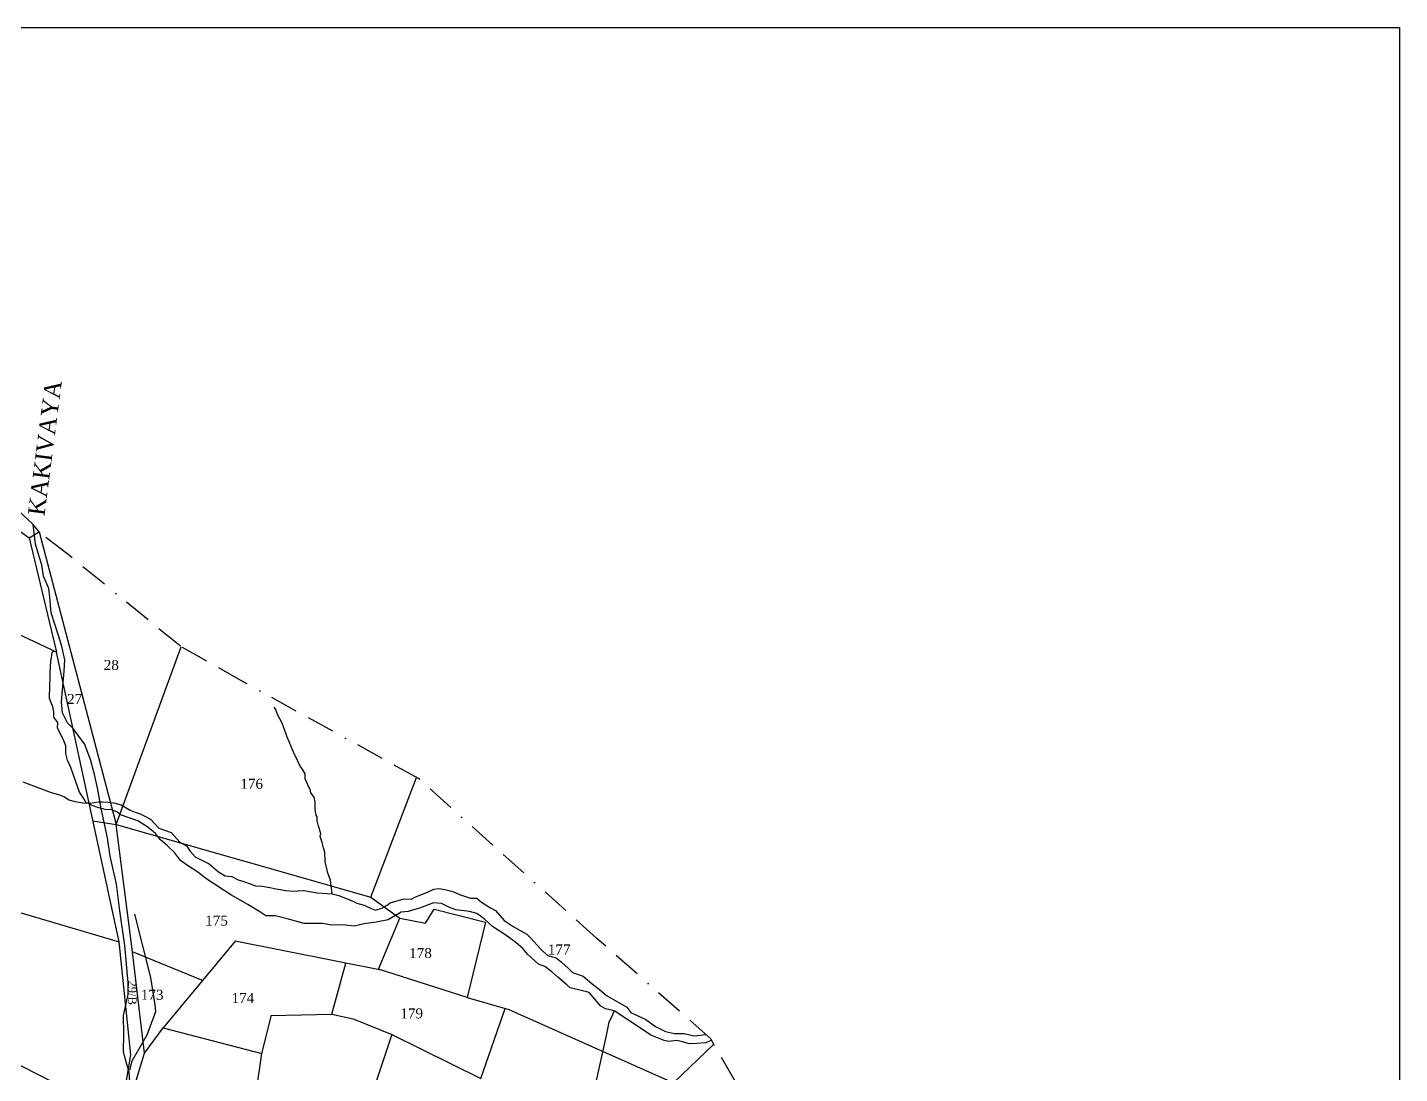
# Model space of a CAD drawing. Header units: inches. Extents: x 82 to 641, y 90 to 608.
# Drawn here: x 394.9 to 641.2, y 420.5 to 608.3 of the extents above; entities that cross this region are included whole.
import ezdxf

# ---------------------------------------------------------------- set-up
doc = ezdxf.new("R2010")
doc.units = ezdxf.units.IN
doc.header["$MEASUREMENT"] = 0
for name, pattern in [('ACAD_ISO02W100', [15, 12, -3]), ('ACAD_ISO07W100', [3, 0, -3]), ('BORDER', [1.75, 0.5, -0.25, 0.5, -0.25, 0, -0.25])]:
    doc.linetypes.add(name, pattern=pattern)
for name, color, linetype in [('CARTTRACK', 30, 'ACAD_ISO02W100'), ('NALA', 4, 'Continuous'), ('SURVEY_BND', 7, 'Continuous'), ('SURVEY_NO', 7, 'Continuous'), ('TEXT', 7, 'Continuous')]:
    doc.layers.add(name, color=color, linetype=linetype)
doc.layers.add('FOOTPATH', color=150, linetype='ACAD_ISO07W100', lineweight=30)
doc.layers.add('VILL_BOUNDARY', color=6, linetype='BORDER', lineweight=30)
doc.styles.get("Standard").update_dxf_attribs({"font": 'TIMES.TTF', "height": 0.12})

msp = doc.modelspace()

# ---------------------------------------------------------------- linework, layer by layer
at = {"linetype": 'ByBlock', "lineweight": 30}
msp.add_lwpolyline([(82.1, 608.35), (641.22, 608.35), (641.22, 89.65), (82.1, 89.65)], close=True, dxfattribs=at)
at = {"layer": 'CARTTRACK', "linetype": 'ByBlock'}
msp.add_lwpolyline([(413.26, 419.08), (413.18, 420.78), (412.72, 422.25), (412.12, 424.39), (412.18, 427.61), (412.14, 430.97), (412.99, 434.74), (412.99, 436.11), (413.01, 436.89), (412.37, 443.55), (411.47, 449.76), (410.87, 454.55), (409.75, 459.57), (409.3, 462.86), (408.17, 468.13), (407.52, 471.51), (406.96, 474.22), (406.21, 476.9), (405.13, 479.76), (403.07, 482.53), (402.08, 483.5), (401.22, 485.32), (401.04, 487.29), (401.52, 492.77), (401.59, 494.82), (401.11, 496.94), (400.78, 498.24), (399.84, 501.23), (399.17, 503.24), (398.91, 506.07), (398.73, 507.59), (397.76, 509.86), (397.5, 511.89), (397.01, 513.37), (396.38, 515.57), (395.96, 519.11)], dxfattribs=at)
at = {"layer": 'FOOTPATH', "linetype": 'ByBlock'}
msp.add_lwpolyline([(414.1, 449.16), (417.01, 437.81), (417.75, 432.86), (417.89, 431.63), (416.35, 427.45), (413.62, 422.77), (413.21, 421.14)], dxfattribs=at)
at = {"layer": 'NALA', "linetype": 'ByBlock'}
for points in [[(517.73, 426.51), (516.69, 426.08), (515.08, 425.92), (513.75, 425.86), (512.24, 426.27), (511.51, 426.46), (510, 426.27), (509.18, 426.49), (506.81, 427.44), (505.16, 428.55), (500.21, 431.78), (498.65, 432.15), (497.83, 432.62), (495.77, 435.06), (494.54, 435.38), (492.36, 435.95), (491.76, 436.48), (490.12, 437.87), (489.04, 438.82), (487.81, 439.74), (486.67, 440.18), (484.71, 441.93), (483.82, 442.97), (482.59, 444.08), (480.79, 445.4), (478.42, 446.92), (476.87, 448.34), (475.57, 449.3), (474.27, 449.64), (471.78, 449.93), (470.58, 450.43), (469.25, 451.06), (467.79, 451.16), (465.49, 450.31), (463.27, 449.61), (462.01, 449.52), (459.69, 448.16), (457.51, 447.72), (455.3, 447.4), (453.62, 447.02), (451.53, 447.21), (449.57, 447.18), (447.84, 447.46), (445.78, 447.5), (444.61, 447.46), (441.5, 448.32), (439.35, 448.88), (437.71, 448.88), (436.6, 449.58), (434.49, 450.87), (431.42, 452.64), (427.08, 455.41), (425.5, 456.7), (423.63, 457.9), (422.4, 458.81), (421.33, 460.2), (420.06, 461.44), (418.74, 462.57), (417.88, 463.66), (416.52, 464.8), (414.72, 465.93), (411.62, 466.96), (410.98, 467.53), (409.98, 467.89), (408.83, 467.95), (407.52, 468.31), (406.34, 468.73), (405.83, 469.08), (405.46, 469.09), (405.12, 469.73), (404.27, 471.04), (403.11, 474.27), (402.67, 475.49), (402.09, 476.82), (401.78, 478.02), (401.8, 479.4), (401.33, 480.55), (400.33, 482.56), (400.36, 483.56), (399.67, 484.49), (399.62, 485.45), (399.47, 486.4), (398.84, 487.88), (398.91, 490.18), (399, 491.45), (399, 492.56), (399.13, 494.59), (399.22, 495.19), (399.31, 495.66), (399.35, 496.05), (399.62, 496.48)], [(449.62, 452.83), (449.32, 455.28), (448.81, 456.52), (448.38, 458.61), (448.29, 460.29), (448.04, 461.04), (447.81, 462), (447.45, 463.11), (447.56, 463.62), (447.16, 464.94), (446.91, 465.88), (446.91, 466.65), (446.72, 466.9), (446.58, 467.95), (446.58, 468.47), (446.58, 469.33), (446.37, 470.17), (445.78, 470.93), (445.67, 471.59), (445.33, 472.06), (445.06, 472.8), (444.78, 473.47), (444.76, 474.32), (444.35, 475.08), (443.93, 475.64), (443.54, 476.35), (443.33, 476.94), (442.92, 477.72), (442.46, 478.66), (442.24, 479.25), (441.93, 479.95), (441.53, 480.94), (441.36, 481.47), (440.95, 482.59), (440.61, 483.44), (439.78, 484.98), (439.62, 485.51), (439.53, 485.8), (439.37, 486.1), (439.18, 486.31)], [(394.05, 472.92), (397.4, 471.68), (399.14, 470.99), (400.48, 470.64), (401.55, 470.24), (402.32, 469.66), (403.48, 469.35), (404.83, 469.11), (406.09, 469.07), (407.69, 469.29), (408.37, 469.29), (409.47, 469.28), (410.43, 469.16), (411.73, 468.8), (413.34, 467.81), (414.25, 467.47), (415.13, 467.16), (415.96, 466.77), (416.99, 466.22), (418.5, 464.61), (420.68, 463.84), (422.24, 462.06), (423.52, 461.33), (424.08, 460.55), (424.99, 459.42), (426.95, 458.5), (427.55, 458.2), (429.19, 456.73), (430.39, 456.02), (431.62, 455.94), (432.74, 455.3), (433.76, 455.04), (435.83, 454.22), (437.07, 454.18), (438.4, 453.92), (439.54, 453.72), (441.3, 453.43), (442.45, 453.29), (443.43, 453.33), (444.55, 453.43), (446.94, 452.99), (449.62, 452.83), (450.82, 452.51), (451.82, 452.07), (452.78, 451.71), (454.05, 451.15), (455.33, 450.75), (456.49, 450.24), (457.38, 449.88), (458.52, 450.24), (459.5, 450.75), (460.04, 451.19), (462.46, 451.93), (463.8, 451.83), (464.46, 452.23), (465.55, 452.62), (466.87, 453.16), (467.85, 453.66), (468.75, 453.76), (469.86, 453.58), (471.26, 453.2), (472.48, 452.68), (474.47, 452.02), (475.56, 452.02), (476.44, 451.33), (478.02, 450.31), (478.91, 449.79), (480.51, 448.04), (482.09, 446.95), (483.5, 446.14), (484.54, 445.56), (485.22, 444.92), (487.07, 442.85), (488.29, 441.75), (489.82, 441.33), (490.75, 440.56), (491.99, 439.48), (492.75, 438.66), (494.69, 438.05), (496.28, 436.63), (497.9, 435.36), (498.85, 434.53), (502.49, 432.44), (503.22, 431.49), (505.93, 430.22), (507.64, 428.98), (509.46, 428.06), (511.05, 427.71), (512.8, 427.71), (514.58, 427.33), (516.69, 427.57)], [(497.08, 419.31), (498.88, 427.37), (499.34, 429.76), (499.98, 431.14), (500.21, 431.78)]]:
    msp.add_lwpolyline(points, dxfattribs=at)
at = {"layer": 'SURVEY_BND', "linetype": 'ByBlock'}
for points in [[(391.17, 519.66), (395.21, 516.69), (397.02, 517.77)], [(397.02, 517.77), (410.81, 465.22), (422.51, 497.16)], [(395.21, 516.69), (400.12, 496.2)], [(361.47, 470.13), (359.25, 459.55), (411.35, 444.19), (400.12, 496.2), (384.13, 503.64)], [(406.66, 465.89), (410.81, 465.22), (456.55, 452.22), (464.72, 473.71)], [(426.32, 437.25), (413.75, 442.39), (410.81, 465.22)], [(456.55, 452.22), (461.73, 448.41), (466.37, 447.52), (467.94, 450.02), (477.11, 447.72), (473.86, 434.17), (457.94, 439.29), (461.73, 448.41)], [(387.86, 424.92), (411.64, 412.84), (413.48, 423.9), (411.35, 444.19)], [(458.71, 439.05), (432.2, 444.32), (419.27, 428.76), (436.99, 424.16), (438.58, 430.55), (438.63, 430.98), (449.57, 431.17), (452.04, 440.37)], [(415.93, 424.19), (413.75, 442.39)], [(473.86, 434.17), (481.35, 432.01), (510.91, 418.89), (518.13, 425.82)], [(449.57, 431.17), (453.35, 430.36), (460.31, 427.53), (476.32, 419.64), (480.65, 432.21)], [(434.41, 408.18), (412.67, 413.59), (415.93, 424.19), (419.27, 428.76)], [(460.31, 427.53), (450.61, 398.55), (449.63, 400.16), (447.62, 399.71), (444.32, 401.09), (441.21, 401.83), (439.89, 399.12), (436.17, 400.2), (436.86, 406.11), (434.41, 408.18), (436.05, 417.49), (436.99, 424.16)]]:
    msp.add_lwpolyline(points, dxfattribs=at)
at = {"layer": 'VILL_BOUNDARY', "ltscale": 10}
msp.add_lwpolyline([(521.99, 419.07), (517.57, 426.79), (497.13, 444.81), (465.13, 473.48), (433.63, 490.89), (422.37, 497.24), (402.19, 513.71), (397.16, 517.58), (395.96, 519.11), (377.02, 536.64)], dxfattribs=at)

# ---------------------------------------------------------------- texts
at = {"layer": 'SURVEY_NO', "linetype": 'ByBlock'}
for s, p in [('28', (408.6, 492.99)), ('27', (402.02, 486.89)), ('176', (433.12, 471.66)), ('175', (426.81, 447.1)), ('177', (488.32, 441.91)), ('178', (463.42, 441.27)), ('173', (415.26, 433.78)), ('174', (431.54, 433.2)), ('179', (461.84, 430.44))]:
    msp.add_text(s, height=1.8, dxfattribs=at).set_placement(p)
msp.add_text('29/B', height=1.5, rotation=270, dxfattribs=at).set_placement((412.99, 437.26))
at = {"layer": 'TEXT', "linetype": 'ByBlock'}
msp.add_text('KAKIVAYA', height=3, rotation=82.6242, dxfattribs=at).set_placement((397.95, 520.56))

doc.saveas('drawing.dxf')
